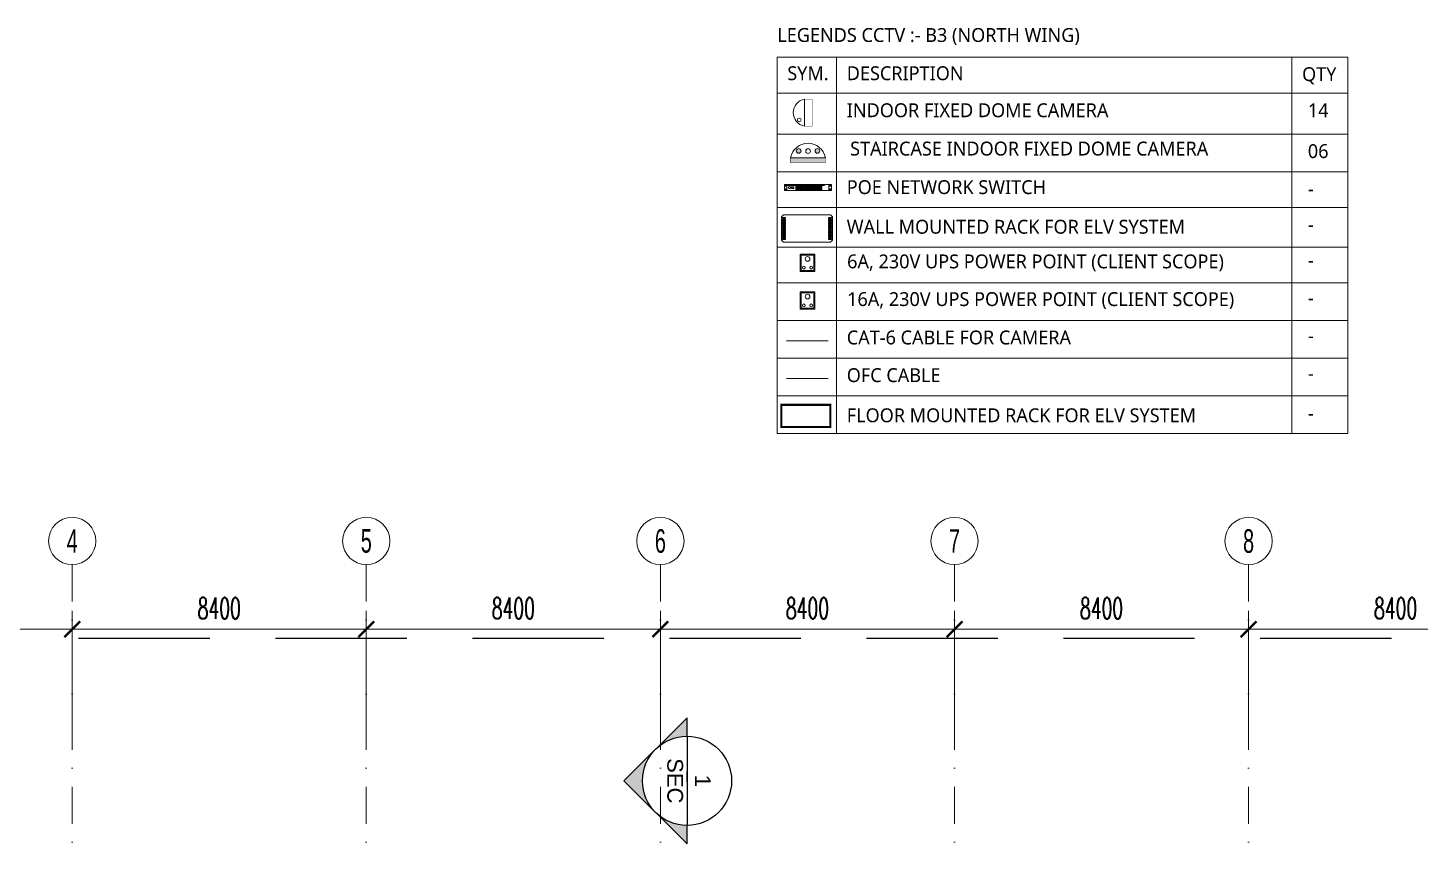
# Model space of a CAD drawing. Header units: millimetres. Extents: x 2509692 to 6766201, y 361130 to 898117.
# Drawn here: x 2559644 to 2599410, y 874758 to 898117 of the extents above; entities that cross this region are included whole.
import ezdxf
from ezdxf.enums import TextEntityAlignment as Align

# ---------------------------------------------------------------- set-up
doc = ezdxf.new("R2010")
doc.units = ezdxf.units.MM
doc.header["$LTSCALE"] = 100
for name, pattern in [('CONTINOUS', [0]), ('DASHDOT', [1, 0.5, -0.25, 0, -0.25]), ('PAMIR A_GROUND FLOOR GRID$0$CMP LANDSUBDIVISION$0$ACAD_ISO12W100', [21, 12, -3, 0, -3, 0, -3]), ('PAMIR A_GROUND FLOOR GRID$0$CMP LANDSUBDIVISION$0$DASHED2', [0.375, 0.25, -0.125]), ('PAMIR A_GROUND FLOOR GRID$0$DGN Style 4', [21.138408, 10.562602, -5.281301, 0.013203, -5.281301]), ('PHANTOM2', [1.25, 0.625, -0.125, 0.125, -0.125, 0.125, -0.125])]:
    doc.linetypes.add(name, pattern=pattern)
doc.layers.get('0').update_dxf_attribs({"color": 8})
doc.layers.get('Defpoints').update_dxf_attribs({"color": 8})
for name, color, linetype, lineweight in [('CAMERA', 5, 'Continuous', 20), ('Card Reader', 230, 'Continuous', 13), ('CCTV -POWER', 4, 'PHANTOM2', 13), ('CCTV RACK', 52, 'Continuous', 13), ('CCTV-NVR', 40, 'Continuous', 13), ('F-FIRE-CABL-DEVC', 1, 'PHANTOM2', 13), ('OFC CABLE', 6, 'Continuous', 5), ('PAMIR A_GROUND FLOOR GRID$0$A_GRID 8.4 x 8.4 MT.', 8, 'PAMIR A_GROUND FLOOR GRID$0$DGN Style 4', 0), ('PAMIR A_GROUND FLOOR GRID$0$A_GRID DIMENSIONS', 8, 'Continuous', 0), ('PAMIR A_GROUND FLOOR GRID$0$A_GRID NUMBERING', 8, 'Continuous', 0)]:
    doc.layers.add(name, color=color, linetype=linetype, lineweight=lineweight)
for name, color, linetype in [('CCTV-CAT-6', 5, 'Continuous'), ('PAMIR A_GROUND FLOOR GRID$0$CMP LANDSUBDIVISION$0$MP-PROP-ASSET LINE', 8, 'PAMIR A_GROUND FLOOR GRID$0$CMP LANDSUBDIVISION$0$ACAD_ISO12W100'), ('SECTION LINES', 8, 'Continuous')]:
    doc.layers.add(name, color=color, linetype=linetype)
doc.styles.add('PAMIR A_GROUND FLOOR GRID$0$ASSET_03_GRID$0$F6', font='arial.ttf', dxfattribs={"width": 0.6})
doc.styles.add('PAMIR A_GROUND FLOOR GRID$0$ASSET_03_GRID$0$MISC', font='romans.shx', dxfattribs={"width": 0.6})
doc.styles.add('SL_Lucida Sans', font='l_10646.ttf', dxfattribs={"height": 250})
doc.styles.get("Standard").update_dxf_attribs({"font": 'arial.ttf'})
doc.dimstyles.new('PAMIR A_GROUND FLOOR GRID$0$ASSET_03_GRID$0$TPCL-DIM-300', dxfattribs={"dimscale": 300, "dimtxt": 2.25, "dimasz": 1.5, "dimexe": 1.75, "dimexo": 1, "dimgap": 1, "dimtad": 2, "dimdec": 0, "dimzin": 0, "dimdsep": 46, "dimtxsty": 'PAMIR A_GROUND FLOOR GRID$0$ASSET_03_GRID$0$MISC', "dimblk": 'PAMIR A_GROUND FLOOR GRID$0$ASSET_03_GRID$0$_ArchTick', "dimcen": 1, "dimdle": 2, "dimclrd": 1, "dimclre": 1, "dimclrt": 7, "dimadec": 0, "dimazin": 0, "dimtfac": 1, "dimtdec": 0, "dimtofl": 0, "dimtmove": 0, "dimatfit": 3, "dimfxl": 1, "dimtolj": 1, "dimtzin": 0, "dimlwd": -1, "dimlwe": -1, "dimarcsym": 0})

# ---------------------------------------------------------------- blocks, each defined once
blk = doc.blocks.new('*U20')
h = blk.add_hatch(color=256)
h.paths.add_polyline_path([(200, -200), (0, -400), (0, -282.8, 0.198912)])
h.paths.add_polyline_path([(400, 0), (200, -200, 0.414214), (200, 200)])
h.paths.add_polyline_path([(131.5, 268.5), (124.4, 254, 0.114349), (0, 282.8), (0, 400)])
h.paths.add_polyline_path([(200, 200, 0.082683), (124.4, 254), (131.5, 268.5)])
h = blk.add_hatch(color=256)
h.paths.add_polyline_path([(200, -200), (0, -400), (0, -282.8, 0.198912)])
h.paths.add_polyline_path([(400, 0), (200, -200, 0.414214), (200, 200)])
h.paths.add_polyline_path([(131.5, 268.5), (124.4, 254, 0.114349), (0, 282.8), (0, 400)])
h.paths.add_polyline_path([(200, 200, 0.082683), (124.4, 254), (131.5, 268.5)])
blk.add_line((0, -282.8), (0, 282.8))
blk.add_lwpolyline([(0, -282.8), (0, -400), (400, 0), (0, 400), (0, 282.8)])
blk.add_circle((0, 0), 282.8)
for tag, p in [('TAGNUMBER', (-100, 0)), ('ELE', (75, 0))]:
    blk.add_attdef(tag, text='', height=100, rotation=270).set_placement(p, align=Align.MIDDLE_CENTER)
blk = doc.blocks.new('A$C7f0d5cc6')
at = {"layer": 'SECTION LINES', "linetype": 'DASHDOT', "ltscale": 100}
blk.add_line((58626, -194099), (58626, -3807), dxfattribs=at)
at = {"layer": 'SECTION LINES', "linetype": 'DASHDOT', "ltscale": 10000}
ref = blk.add_blockref('*U20', (58626, -4071), dxfattribs=dict(at, xscale=4.5, yscale=4.5, zscale=4.5, rotation=180))
ref.add_attrib('TAGNUMBER', '1', dxfattribs={"layer": '0', "height": 450, "rotation": 270}).set_placement((59076, -4071), align=Align.MIDDLE_CENTER)
ref.add_attrib('ELE', 'SEC', dxfattribs={"layer": '0', "height": 450, "rotation": 270}).set_placement((58288, -4071), align=Align.MIDDLE_CENTER)
blk = doc.blocks.new('PAMIR A_GROUND FLOOR GRID$0$ASSET LINE')
at = {"layer": 'PAMIR A_GROUND FLOOR GRID$0$CMP LANDSUBDIVISION$0$MP-PROP-ASSET LINE', "linetype": 'PAMIR A_GROUND FLOOR GRID$0$CMP LANDSUBDIVISION$0$DASHED2', "ltscale": 150, "flags": 128}
blk.add_lwpolyline([(5595412, 402058), (5595412, 597058), (5719543, 597058), (5719543, 402058)], close=True, dxfattribs=at)
blk = doc.blocks.new('PAMIR A_GROUND FLOOR GRID$0$ASSET_03_GRID$0$_ArchTick')
at = {"color": 0, "linetype": 'ByBlock', "const_width": 0.15}
blk.add_lwpolyline([(-0.5, -0.5), (0.5, 0.5)], dxfattribs=at)
blk = doc.blocks.new('*D96')
at = {"layer": 'Defpoints', "color": 0, "linetype": 'Continuous', "ltscale": 1500000.0, "transparency": 16777216}
for p in [(2560910, 880951), (2560910, 877805), (2552510, 877164)]:
    blk.add_point(p, dxfattribs=at)
at = {"layer": 'PAMIR A_GROUND FLOOR GRID$0$A_GRID DIMENSIONS', "color": 9, "linetype": 'Continuous', "ltscale": 1500000.0, "transparency": 16777216}
for p, q in [((2552510, 877464), (2552510, 881476)), ((2560910, 878105), (2560910, 881476)), ((2551910, 880951), (2561510, 880951))]:
    blk.add_line(p, q, dxfattribs=at)
at = {"layer": 'PAMIR A_GROUND FLOOR GRID$0$A_GRID DIMENSIONS', "color": 9, "linetype": 'Continuous', "ltscale": 1500000.0, "transparency": 16777216, "xscale": 450, "yscale": 450, "zscale": 450, "rotation": 180}
blk.add_blockref('PAMIR A_GROUND FLOOR GRID$0$ASSET_03_GRID$0$_ArchTick', (2552510, 880951), dxfattribs=at)
at = {"layer": 'PAMIR A_GROUND FLOOR GRID$0$A_GRID DIMENSIONS', "color": 9, "linetype": 'Continuous', "ltscale": 1500000.0, "transparency": 16777216, "xscale": 450, "yscale": 450, "zscale": 450}
blk.add_blockref('PAMIR A_GROUND FLOOR GRID$0$ASSET_03_GRID$0$_ArchTick', (2560910, 880951), dxfattribs=at)
at = {"layer": 'PAMIR A_GROUND FLOOR GRID$0$A_GRID DIMENSIONS', "color": 7, "linetype": 'Continuous', "ltscale": 1500000.0, "transparency": 16777216, "insert": (2556710, 881551), "char_height": 600, "attachment_point": 5, "style": 'PAMIR A_GROUND FLOOR GRID$0$ASSET_03_GRID$0$MISC'}
blk.add_mtext('\\A1;8400', dxfattribs=at)
blk = doc.blocks.new('*D97')
at = {"layer": 'Defpoints', "color": 0, "linetype": 'Continuous', "ltscale": 1500000.0, "transparency": 16777216}
for p in [(2569310, 880951), (2560910, 877805), (2569310, 877969)]:
    blk.add_point(p, dxfattribs=at)
at = {"layer": 'PAMIR A_GROUND FLOOR GRID$0$A_GRID DIMENSIONS', "color": 9, "linetype": 'Continuous', "ltscale": 1500000.0, "transparency": 16777216}
for p, q in [((2560910, 878105), (2560910, 881476)), ((2569310, 878269), (2569310, 881476)), ((2560310, 880951), (2569910, 880951))]:
    blk.add_line(p, q, dxfattribs=at)
at = {"layer": 'PAMIR A_GROUND FLOOR GRID$0$A_GRID DIMENSIONS', "color": 9, "linetype": 'Continuous', "ltscale": 1500000.0, "transparency": 16777216, "xscale": 450, "yscale": 450, "zscale": 450, "rotation": 180}
blk.add_blockref('PAMIR A_GROUND FLOOR GRID$0$ASSET_03_GRID$0$_ArchTick', (2560910, 880951), dxfattribs=at)
at = {"layer": 'PAMIR A_GROUND FLOOR GRID$0$A_GRID DIMENSIONS', "color": 9, "linetype": 'Continuous', "ltscale": 1500000.0, "transparency": 16777216, "xscale": 450, "yscale": 450, "zscale": 450}
blk.add_blockref('PAMIR A_GROUND FLOOR GRID$0$ASSET_03_GRID$0$_ArchTick', (2569310, 880951), dxfattribs=at)
at = {"layer": 'PAMIR A_GROUND FLOOR GRID$0$A_GRID DIMENSIONS', "color": 7, "linetype": 'Continuous', "ltscale": 1500000.0, "transparency": 16777216, "insert": (2565110, 881551), "char_height": 600, "attachment_point": 5, "style": 'PAMIR A_GROUND FLOOR GRID$0$ASSET_03_GRID$0$MISC'}
blk.add_mtext('\\A1;8400', dxfattribs=at)
blk = doc.blocks.new('*D98')
at = {"layer": 'Defpoints', "color": 0, "linetype": 'Continuous', "ltscale": 1500000.0, "transparency": 16777216}
for p in [(2577710, 880951), (2569310, 877969), (2577710, 877805)]:
    blk.add_point(p, dxfattribs=at)
at = {"layer": 'PAMIR A_GROUND FLOOR GRID$0$A_GRID DIMENSIONS', "color": 9, "linetype": 'Continuous', "ltscale": 1500000.0, "transparency": 16777216}
for p, q in [((2569310, 878269), (2569310, 881476)), ((2577710, 878105), (2577710, 881476)), ((2568710, 880951), (2578310, 880951))]:
    blk.add_line(p, q, dxfattribs=at)
at = {"layer": 'PAMIR A_GROUND FLOOR GRID$0$A_GRID DIMENSIONS', "color": 9, "linetype": 'Continuous', "ltscale": 1500000.0, "transparency": 16777216, "xscale": 450, "yscale": 450, "zscale": 450, "rotation": 180}
blk.add_blockref('PAMIR A_GROUND FLOOR GRID$0$ASSET_03_GRID$0$_ArchTick', (2569310, 880951), dxfattribs=at)
at = {"layer": 'PAMIR A_GROUND FLOOR GRID$0$A_GRID DIMENSIONS', "color": 9, "linetype": 'Continuous', "ltscale": 1500000.0, "transparency": 16777216, "xscale": 450, "yscale": 450, "zscale": 450}
blk.add_blockref('PAMIR A_GROUND FLOOR GRID$0$ASSET_03_GRID$0$_ArchTick', (2577710, 880951), dxfattribs=at)
at = {"layer": 'PAMIR A_GROUND FLOOR GRID$0$A_GRID DIMENSIONS', "color": 7, "linetype": 'Continuous', "ltscale": 1500000.0, "transparency": 16777216, "insert": (2573510, 881551), "char_height": 600, "attachment_point": 5, "style": 'PAMIR A_GROUND FLOOR GRID$0$ASSET_03_GRID$0$MISC'}
blk.add_mtext('\\A1;8400', dxfattribs=at)
blk = doc.blocks.new('*D54')
at = {"layer": 'Defpoints', "color": 0, "linetype": 'Continuous', "ltscale": 1500000.0, "transparency": 16777216}
for p in [(2586110, 880951), (2577710, 877805), (2586110, 877641)]:
    blk.add_point(p, dxfattribs=at)
at = {"layer": 'PAMIR A_GROUND FLOOR GRID$0$A_GRID DIMENSIONS', "color": 9, "linetype": 'Continuous', "ltscale": 1500000.0, "transparency": 16777216}
for p, q in [((2577710, 878105), (2577710, 881476)), ((2586110, 877941), (2586110, 881476)), ((2577110, 880951), (2586710, 880951))]:
    blk.add_line(p, q, dxfattribs=at)
at = {"layer": 'PAMIR A_GROUND FLOOR GRID$0$A_GRID DIMENSIONS', "color": 9, "linetype": 'Continuous', "ltscale": 1500000.0, "transparency": 16777216, "xscale": 450, "yscale": 450, "zscale": 450, "rotation": 180}
blk.add_blockref('PAMIR A_GROUND FLOOR GRID$0$ASSET_03_GRID$0$_ArchTick', (2577710, 880951), dxfattribs=at)
at = {"layer": 'PAMIR A_GROUND FLOOR GRID$0$A_GRID DIMENSIONS', "color": 9, "linetype": 'Continuous', "ltscale": 1500000.0, "transparency": 16777216, "xscale": 450, "yscale": 450, "zscale": 450}
blk.add_blockref('PAMIR A_GROUND FLOOR GRID$0$ASSET_03_GRID$0$_ArchTick', (2586110, 880951), dxfattribs=at)
at = {"layer": 'PAMIR A_GROUND FLOOR GRID$0$A_GRID DIMENSIONS', "color": 7, "linetype": 'Continuous', "ltscale": 1500000.0, "transparency": 16777216, "insert": (2581910, 881551), "char_height": 600, "attachment_point": 5, "style": 'PAMIR A_GROUND FLOOR GRID$0$ASSET_03_GRID$0$MISC'}
blk.add_mtext('\\A1;8400', dxfattribs=at)
blk = doc.blocks.new('*D55')
at = {"layer": 'Defpoints', "color": 0, "linetype": 'Continuous', "ltscale": 1500000.0, "transparency": 16777216}
for p in [(2594510, 880951), (2586110, 877641), (2594510, 877641)]:
    blk.add_point(p, dxfattribs=at)
at = {"layer": 'PAMIR A_GROUND FLOOR GRID$0$A_GRID DIMENSIONS', "color": 9, "linetype": 'Continuous', "ltscale": 1500000.0, "transparency": 16777216}
for p, q in [((2586110, 877941), (2586110, 881476)), ((2594510, 877941), (2594510, 881476)), ((2585510, 880951), (2595110, 880951))]:
    blk.add_line(p, q, dxfattribs=at)
at = {"layer": 'PAMIR A_GROUND FLOOR GRID$0$A_GRID DIMENSIONS', "color": 9, "linetype": 'Continuous', "ltscale": 1500000.0, "transparency": 16777216, "xscale": 450, "yscale": 450, "zscale": 450, "rotation": 180}
blk.add_blockref('PAMIR A_GROUND FLOOR GRID$0$ASSET_03_GRID$0$_ArchTick', (2586110, 880951), dxfattribs=at)
at = {"layer": 'PAMIR A_GROUND FLOOR GRID$0$A_GRID DIMENSIONS', "color": 9, "linetype": 'Continuous', "ltscale": 1500000.0, "transparency": 16777216, "xscale": 450, "yscale": 450, "zscale": 450}
blk.add_blockref('PAMIR A_GROUND FLOOR GRID$0$ASSET_03_GRID$0$_ArchTick', (2594510, 880951), dxfattribs=at)
at = {"layer": 'PAMIR A_GROUND FLOOR GRID$0$A_GRID DIMENSIONS', "color": 7, "linetype": 'Continuous', "ltscale": 1500000.0, "transparency": 16777216, "insert": (2590310, 881551), "char_height": 600, "attachment_point": 5, "style": 'PAMIR A_GROUND FLOOR GRID$0$ASSET_03_GRID$0$MISC'}
blk.add_mtext('\\A1;8400', dxfattribs=at)
blk = doc.blocks.new('*D56')
at = {"layer": 'Defpoints', "color": 0, "linetype": 'Continuous', "ltscale": 1500000.0, "transparency": 16777216}
for p in [(2602910, 880951), (2594510, 877641), (2602910, 877164)]:
    blk.add_point(p, dxfattribs=at)
at = {"layer": 'PAMIR A_GROUND FLOOR GRID$0$A_GRID DIMENSIONS', "color": 9, "linetype": 'Continuous', "ltscale": 1500000.0, "transparency": 16777216}
for p, q in [((2594510, 877941), (2594510, 881476)), ((2602910, 877464), (2602910, 881476)), ((2593910, 880951), (2603510, 880951))]:
    blk.add_line(p, q, dxfattribs=at)
at = {"layer": 'PAMIR A_GROUND FLOOR GRID$0$A_GRID DIMENSIONS', "color": 9, "linetype": 'Continuous', "ltscale": 1500000.0, "transparency": 16777216, "xscale": 450, "yscale": 450, "zscale": 450, "rotation": 180}
blk.add_blockref('PAMIR A_GROUND FLOOR GRID$0$ASSET_03_GRID$0$_ArchTick', (2594510, 880951), dxfattribs=at)
at = {"layer": 'PAMIR A_GROUND FLOOR GRID$0$A_GRID DIMENSIONS', "color": 9, "linetype": 'Continuous', "ltscale": 1500000.0, "transparency": 16777216, "xscale": 450, "yscale": 450, "zscale": 450}
blk.add_blockref('PAMIR A_GROUND FLOOR GRID$0$ASSET_03_GRID$0$_ArchTick', (2602910, 880951), dxfattribs=at)
at = {"layer": 'PAMIR A_GROUND FLOOR GRID$0$A_GRID DIMENSIONS', "color": 7, "linetype": 'Continuous', "ltscale": 1500000.0, "transparency": 16777216, "insert": (2598710, 881551), "char_height": 600, "attachment_point": 5, "style": 'PAMIR A_GROUND FLOOR GRID$0$ASSET_03_GRID$0$MISC'}
blk.add_mtext('\\A1;8400', dxfattribs=at)
blk = doc.blocks.new('PAMIR A_GROUND FLOOR GRID$0$ASSET_03_GRID$0$A')
blk.add_circle((0, 0), 4)
at = {"style": 'PAMIR A_GROUND FLOOR GRID$0$ASSET_03_GRID$0$F6', "width": 0.6}
blk.add_attdef('GRTAG', text='', height=4, dxfattribs=at).set_placement((0, 0), align=Align.MIDDLE)
blk = doc.blocks.new('C-STAIR')
at = {"layer": 'CAMERA', "ltscale": 100, "transparency": 33554534}
h = blk.add_hatch(color=3, dxfattribs=at)
h.dxf.hatch_style = 1
h.paths.add_polyline_path([(773, 0), (773, -230), (-773, -230), (-773, 0)])
h = blk.add_hatch(color=3, dxfattribs=at)
h.dxf.hatch_style = 1
edge = h.paths.add_edge_path()
edge.add_arc((416, -528), 104, 0, 360)
edge = h.paths.add_edge_path()
edge.add_arc((-416, -528), 104, 0, 360)
at = {"layer": 'CAMERA', "color": 3, "ltscale": 100}
blk.add_line((773, -230), (-773, -230), dxfattribs=at)
blk.add_line((773, -230), (-773, -230), dxfattribs=at)
at = {"layer": 'CAMERA', "color": 3, "ltscale": 100, "const_width": 20.6}
blk.add_lwpolyline([(773, 0), (773, -230), (-773, -230), (-773, 0)], close=True, dxfattribs=at)
blk.add_lwpolyline([(773, 0), (773, -230), (-773, -230), (-773, 0)], close=True, dxfattribs=at)
blk.add_lwpolyline([(773, -230, -0.826806), (-773, -230)], format="xyb", dxfattribs=at)
at = {"layer": 'CAMERA', "color": 3, "ltscale": 100}
for centre in [(-416, -528), (0, -520), (416, -528), (416, -528)]:
    blk.add_circle(centre, 104, dxfattribs=at)
blk.add_arc((0, -82), 787, 190.83171, 349.16829, dxfattribs=at)
blk.add_arc((0, -82), 787, 190.83171, 349.16829, dxfattribs=at)
blk = doc.blocks.new('6AMP UPS PP')
at = {"layer": 'Card Reader', "color": 5}
for p, q in [((105, 69), (-105, 69)), ((-105, 69), (-105, -182)), ((91, 56), (-91, 56)), ((-91, 56), (-91, -169)), ((91, -169), (91, 56)), ((105, -182), (105, 69)), ((-105, -182), (105, -182)), ((-91, -169), (91, -169))]:
    blk.add_line(p, q, dxfattribs=at)
at = {"layer": 'F-FIRE-CABL-DEVC', "color": 5, "linetype": 'Continuous', "lineweight": 20}
for centre, radius in [((0, 0), 33.5), ((-53, -127), 20.5), ((53, -127), 20.5)]:
    blk.add_circle(centre, radius, dxfattribs=at)
blk = doc.blocks.new('RACK')
at = {"layer": 'CCTV RACK'}
for points in [[(-3012, 198), (-2774, 448)], [(-3012, 198), (-3012, -2482)], [(2702, 448), (-2774, 448)], [(2940, 198), (2702, 448)], [(2940, -2482), (2940, 198)], [(-3012, -2482), (-2774, -2732)], [(-2774, -2732), (2702, -2732)], [(2940, -2482), (2702, -2732)]]:
    blk.add_lwpolyline(points, dxfattribs=at)
for points in [[(-2893, 126), (-2548, 126), (-2548, 67), (-2893, 67)], [(2821, 126), (2476, 126), (2476, 67), (2821, 67)], [(-2893, -5), (-2548, -5), (-2548, -64), (-2893, -64)], [(-2893, -136), (-2548, -136), (-2548, -195), (-2893, -195)], [(-2893, -267), (-2548, -267), (-2548, -326), (-2893, -326)], [(-2893, -398), (-2548, -398), (-2548, -457), (-2893, -457)], [(-2893, -529), (-2548, -529), (-2548, -588), (-2893, -588)], [(-2893, -659), (-2548, -659), (-2548, -719), (-2893, -719)], [(-2893, -790), (-2548, -790), (-2548, -850), (-2893, -850)], [(-2893, -921), (-2548, -921), (-2548, -981), (-2893, -981)], [(-2893, -1052), (-2548, -1052), (-2548, -1112), (-2893, -1112)], [(-2893, -1183), (-2548, -1183), (-2548, -1243), (-2893, -1243)], [(-2893, -1314), (-2548, -1314), (-2548, -1374), (-2893, -1374)], [(-2893, -1445), (-2548, -1445), (-2548, -1505), (-2893, -1505)], [(-2893, -1576), (-2548, -1576), (-2548, -1636), (-2893, -1636)], [(2821, -5), (2476, -5), (2476, -64), (2821, -64)], [(2821, -136), (2476, -136), (2476, -195), (2821, -195)], [(2821, -267), (2476, -267), (2476, -326), (2821, -326)], [(2821, -398), (2476, -398), (2476, -457), (2821, -457)], [(2821, -529), (2476, -529), (2476, -588), (2821, -588)], [(2821, -659), (2476, -659), (2476, -719), (2821, -719)], [(2821, -790), (2476, -790), (2476, -850), (2821, -850)], [(2821, -921), (2476, -921), (2476, -981), (2821, -981)], [(2821, -1052), (2476, -1052), (2476, -1112), (2821, -1112)], [(2821, -1183), (2476, -1183), (2476, -1243), (2821, -1243)], [(2821, -1314), (2476, -1314), (2476, -1374), (2821, -1374)], [(2821, -1445), (2476, -1445), (2476, -1505), (2821, -1505)], [(2821, -1576), (2476, -1576), (2476, -1636), (2821, -1636)], [(-2893, -1707), (-2548, -1707), (-2548, -1767), (-2893, -1767)], [(-2893, -1838), (-2548, -1838), (-2548, -1898), (-2893, -1898)], [(-2893, -1969), (-2548, -1969), (-2548, -2028), (-2893, -2028)], [(-2893, -2100), (-2548, -2100), (-2548, -2159), (-2893, -2159)], [(-2893, -2231), (-2548, -2231), (-2548, -2290), (-2893, -2290)], [(-2893, -2362), (-2548, -2362), (-2548, -2421), (-2893, -2421)], [(2821, -1707), (2476, -1707), (2476, -1767), (2821, -1767)], [(2821, -1838), (2476, -1838), (2476, -1898), (2821, -1898)], [(2821, -1969), (2476, -1969), (2476, -2028), (2821, -2028)], [(2821, -2100), (2476, -2100), (2476, -2159), (2821, -2159)], [(2821, -2231), (2476, -2231), (2476, -2290), (2821, -2290)], [(2821, -2362), (2476, -2362), (2476, -2421), (2821, -2421)]]:
    blk.add_lwpolyline(points, close=True, dxfattribs=at)
blk = doc.blocks.new('16A UPS POINT')
at = {"layer": 'Card Reader', "color": 1}
for p, q in [((-125, -217), (-125, 82)), ((-125, 82), (125, 82)), ((-109, -201), (-109, 67)), ((-109, 67), (109, 67)), ((109, 67), (109, -201)), ((125, 82), (125, -217)), ((125, -217), (-125, -217)), ((109, -201), (-109, -201))]:
    blk.add_line(p, q, dxfattribs=at)
at = {"layer": 'F-FIRE-CABL-DEVC', "color": 1, "linetype": 'Continuous', "lineweight": 20}
for centre, radius in [((0, 0), 39.9), ((-63, -151), 24.4), ((63, -151), 24.4)]:
    blk.add_circle(centre, radius, dxfattribs=at)
blk = doc.blocks.new('24P-SW')
at = {"layer": 'CCTV-NVR', "color": 142, "lineweight": 0}
for p, q in [((68, 85), (68, -85)), ((1274, 85), (1274, -85)), ((1274, 85), (1274, -85))]:
    blk.add_line(p, q, dxfattribs=at)
for points in [[(1342, 85), (0, 85), (0, -85), (1342, -85), (1342, 85)], [(1179, 85), (1124, 62), (68, 62)]]:
    blk.add_lwpolyline(points, dxfattribs=at)
at = {"layer": 'CCTV-NVR', "color": 142, "linetype": 'Continuous', "lineweight": 0}
for points in [[(24, 67, 0.992), (24, 40)], [(41, 40, 1.008), (41, 67)], [(1302, 40, -1.008), (1302, 67)], [(1318, 67, -0.992), (1318, 40)], [(24, -67, -0.992), (24, -40)], [(41, -40, -1.008), (41, -67)], [(1302, -40, 1.008), (1302, -67)], [(1318, -67, 0.992), (1318, -40)]]:
    blk.add_lwpolyline(points, format="xyb", dxfattribs=at)
for points in [[(41, 67), (24, 67)], [(41, 40), (24, 40)], [(1302, 67), (1318, 67)], [(1302, 40), (1318, 40)], [(41, -40), (24, -40)], [(41, -67), (24, -67)], [(1302, -40), (1318, -40)], [(1302, -67), (1318, -67)]]:
    blk.add_lwpolyline(points, dxfattribs=at)
at = {"layer": 'CCTV-NVR', "color": 142, "lineweight": 0}
for points in [[(112, -4), (106, -4), (106, 3), (112, 3)], [(175, 19), (175, -20), (165, -20), (165, -23), (156, -23), (156, -23), (136, -23), (136, -23), (127, -23), (127, -20), (117, -20), (117, 19)], [(188, -4), (181, -4), (181, 3), (188, 3)], [(204, -9), (219, -9), (219, -16), (224, -16), (224, -23), (243, -23), (243, -16), (248, -16), (248, -9), (263, -9), (263, 19), (204, 19)], [(560, 48), (323, 48), (323, 2), (560, 2)], [(329, 31), (341, 31), (341, 37), (345, 37), (345, 42), (360, 42), (360, 37), (364, 37), (364, 31), (376, 31), (376, 9), (329, 9)], [(345, 53), (339, 53), (339, 58), (345, 58)], [(360, 53), (366, 53), (366, 58), (360, 58)], [(388, 31), (400, 31), (400, 37), (404, 37), (404, 42), (420, 42), (420, 37), (424, 37), (424, 31), (436, 31), (436, 9), (388, 9)], [(404, 53), (399, 53), (399, 58), (404, 58)], [(420, 53), (425, 53), (425, 58), (420, 58)], [(448, 31), (459, 31), (459, 37), (463, 37), (463, 42), (479, 42), (479, 37), (483, 37), (483, 31), (495, 31), (495, 9), (448, 9)], [(464, 53), (458, 53), (458, 58), (464, 58)], [(479, 53), (484, 53), (484, 58), (479, 58)], [(507, 31), (519, 31), (519, 37), (523, 37), (523, 42), (539, 42), (539, 37), (543, 37), (543, 31), (555, 31), (555, 9), (507, 9)], [(523, 53), (518, 53), (518, 58), (523, 58)], [(538, 53), (544, 53), (544, 58), (538, 58)], [(815, 48), (577, 48), (577, 2), (815, 2)], [(583, 31), (595, 31), (595, 37), (599, 37), (599, 42), (614, 42), (614, 37), (618, 37), (618, 31), (630, 31), (630, 9), (583, 9)], [(599, 53), (593, 53), (593, 58), (599, 58)], [(614, 53), (620, 53), (620, 58), (614, 58)], [(642, 31), (654, 31), (654, 37), (658, 37), (658, 42), (674, 42), (674, 37), (678, 37), (678, 31), (690, 31), (690, 9), (642, 9)], [(658, 53), (653, 53), (653, 58), (658, 58)], [(674, 53), (679, 53), (679, 58), (674, 58)], [(702, 31), (714, 31), (714, 37), (717, 37), (717, 42), (733, 42), (733, 37), (737, 37), (737, 31), (749, 31), (749, 9), (702, 9)], [(718, 53), (712, 53), (712, 58), (718, 58)], [(733, 53), (738, 53), (738, 58), (733, 58)], [(761, 31), (773, 31), (773, 37), (777, 37), (777, 42), (793, 42), (793, 37), (797, 37), (797, 31), (809, 31), (809, 9), (761, 9)], [(777, 53), (772, 53), (772, 58), (777, 58)], [(793, 53), (798, 53), (798, 58), (793, 58)], [(1069, 48), (831, 48), (831, 2), (1069, 2)], [(837, 31), (849, 31), (849, 37), (853, 37), (853, 42), (869, 42), (869, 37), (872, 37), (872, 31), (884, 31), (884, 9), (837, 9)], [(853, 53), (848, 53), (848, 58), (853, 58)], [(868, 53), (874, 53), (874, 58), (868, 58)], [(896, 31), (908, 31), (908, 37), (912, 37), (912, 42), (928, 42), (928, 37), (932, 37), (932, 31), (944, 31), (944, 9), (896, 9)], [(912, 53), (907, 53), (907, 58), (912, 58)], [(928, 53), (933, 53), (933, 58), (928, 58)], [(956, 31), (968, 31), (968, 37), (972, 37), (972, 42), (987, 42), (987, 37), (991, 37), (991, 31), (1003, 31), (1003, 9), (956, 9)], [(972, 53), (966, 53), (966, 58), (972, 58)], [(987, 53), (993, 53), (993, 58), (987, 58)], [(1015, 31), (1027, 31), (1027, 37), (1031, 37), (1031, 42), (1047, 42), (1047, 37), (1051, 37), (1051, 31), (1063, 31), (1063, 9), (1015, 9)], [(1031, 53), (1026, 53), (1026, 58), (1031, 58)], [(1047, 53), (1052, 53), (1052, 58), (1047, 58)], [(560, -63), (323, -63), (323, -17), (560, -17)], [(329, -45), (341, -45), (341, -51), (345, -51), (345, -56), (360, -56), (360, -51), (364, -51), (364, -45), (376, -45), (376, -23), (329, -23)], [(345, -67), (339, -67), (339, -72), (345, -72)], [(360, -67), (366, -67), (366, -72), (360, -72)], [(388, -45), (400, -45), (400, -51), (404, -51), (404, -56), (420, -56), (420, -51), (424, -51), (424, -45), (436, -45), (436, -23), (388, -23)], [(404, -67), (399, -67), (399, -72), (404, -72)], [(420, -67), (425, -67), (425, -72), (420, -72)], [(448, -45), (459, -45), (459, -51), (463, -51), (463, -56), (479, -56), (479, -51), (483, -51), (483, -45), (495, -45), (495, -23), (448, -23)], [(464, -67), (458, -67), (458, -72), (464, -72)], [(479, -67), (484, -67), (484, -72), (479, -72)], [(507, -45), (519, -45), (519, -51), (523, -51), (523, -56), (539, -56), (539, -51), (543, -51), (543, -45), (555, -45), (555, -23), (507, -23)], [(523, -67), (518, -67), (518, -72), (523, -72)], [(538, -67), (544, -67), (544, -72), (538, -72)], [(815, -63), (577, -63), (577, -17), (815, -17)], [(583, -45), (595, -45), (595, -51), (599, -51), (599, -56), (614, -56), (614, -51), (618, -51), (618, -45), (630, -45), (630, -23), (583, -23)], [(599, -67), (593, -67), (593, -72), (599, -72)], [(614, -67), (620, -67), (620, -72), (614, -72)], [(642, -45), (654, -45), (654, -51), (658, -51), (658, -56), (674, -56), (674, -51), (678, -51), (678, -45), (690, -45), (690, -23), (642, -23)], [(658, -67), (653, -67), (653, -72), (658, -72)], [(674, -67), (679, -67), (679, -72), (674, -72)], [(702, -45), (714, -45), (714, -51), (717, -51), (717, -56), (733, -56), (733, -51), (737, -51), (737, -45), (749, -45), (749, -23), (702, -23)], [(718, -67), (712, -67), (712, -72), (718, -72)], [(733, -67), (738, -67), (738, -72), (733, -72)], [(761, -45), (773, -45), (773, -51), (777, -51), (777, -56), (793, -56), (793, -51), (797, -51), (797, -45), (809, -45), (809, -23), (761, -23)], [(777, -67), (772, -67), (772, -72), (777, -72)], [(793, -67), (798, -67), (798, -72), (793, -72)], [(1069, -63), (831, -63), (831, -17), (1069, -17)], [(837, -45), (849, -45), (849, -51), (853, -51), (853, -56), (869, -56), (869, -51), (872, -51), (872, -45), (884, -45), (884, -23), (837, -23)], [(853, -67), (848, -67), (848, -72), (853, -72)], [(868, -67), (874, -67), (874, -72), (868, -72)], [(896, -45), (908, -45), (908, -51), (912, -51), (912, -56), (928, -56), (928, -51), (932, -51), (932, -45), (944, -45), (944, -23), (896, -23)], [(912, -67), (907, -67), (907, -72), (912, -72)], [(928, -67), (933, -67), (933, -72), (928, -72)], [(956, -45), (968, -45), (968, -51), (972, -51), (972, -56), (987, -56), (987, -51), (991, -51), (991, -45), (1003, -45), (1003, -23), (956, -23)], [(972, -67), (966, -67), (966, -72), (972, -72)], [(987, -67), (993, -67), (993, -72), (987, -72)], [(1015, -45), (1027, -45), (1027, -51), (1031, -51), (1031, -56), (1047, -56), (1047, -51), (1051, -51), (1051, -45), (1063, -45), (1063, -23), (1015, -23)], [(1031, -67), (1026, -67), (1026, -72), (1031, -72)], [(1047, -67), (1052, -67), (1052, -72), (1047, -72)]]:
    blk.add_lwpolyline(points, close=True, dxfattribs=at)
at = {"layer": 'CCTV-NVR', "color": 142}
blk.add_lwpolyline([(267, -28), (200, -28), (200, 23), (267, 23)], close=True, dxfattribs=at)
blk = doc.blocks.new('PAMIR A_GROUND FLOOR GRID')
at = {"layer": 'PAMIR A_GROUND FLOOR GRID$0$A_GRID 8.4 x 8.4 MT.'}
for p, q in [((2560910.2, 882793.4), (2560910.2, 680593.4)), ((2560910.2, 882793.4), (2560910.2, 680593.4)), ((2569310.2, 882793.4), (2569310.2, 680593.4)), ((2577710.2, 882793.4), (2577710.2, 680593.4)), ((2586110.2, 882793.4), (2586110.2, 680593.4)), ((2594510.2, 882793.4), (2594510.2, 680593.4))]:
    blk.add_line(p, q, dxfattribs=at)
at = {"layer": 'PAMIR A_GROUND FLOOR GRID$0$A_GRID NUMBERING', "xscale": 168.749999999924, "yscale": 168.749999999924, "zscale": 168.749999999924}
for p, values in [((2560910.2, 883468.4), {'GRTAG': '4'}), ((2569310.2, 883468.4), {'GRTAG': '5'}), ((2577710.2, 883468.4), {'GRTAG': '6'}), ((2586110.2, 883468.4), {'GRTAG': '7'}), ((2594510.2, 883468.4), {'GRTAG': '8'})]:
    blk.add_blockref('PAMIR A_GROUND FLOOR GRID$0$ASSET_03_GRID$0$A', p, dxfattribs=at).add_auto_attribs(values)
at = {"layer": 'PAMIR A_GROUND FLOOR GRID$0$A_GRID DIMENSIONS', "linetype": 'Continuous', "ltscale": 1500000.0}
for base, p1, p2, picture, middle in [((2560910.2, 880951.4), (2552510.2, 877163.8), (2560910.2, 877805.1), '*D96', (2556710.2, 881551.4)), ((2569310.2, 880951.4), (2560910.2, 877805.1), (2569310.2, 877969.2), '*D97', (2565110.2, 881551.4)), ((2577710.2, 880951.4), (2569310.2, 877969.2), (2577710.2, 877805.1), '*D98', (2573510.2, 881551.4)), ((2586110.2, 880951.4), (2577710.2, 877805.1), (2586110.2, 877641.1), '*D54', (2581910.2, 881551.4)), ((2594510.2, 880951.4), (2586110.2, 877641.1), (2594510.2, 877641.1), '*D55', (2590310.2, 881551.4)), ((2602910.2, 880951.4), (2594510.2, 877641.1), (2602910.2, 877163.8), '*D56', (2598710.2, 881551.4))]:
    dim = blk.add_linear_dim(base=base, p1=p1, p2=p2, dimstyle='PAMIR A_GROUND FLOOR GRID$0$ASSET_03_GRID$0$TPCL-DIM-300', override={"dimtxt": 2, "dimclrd": 9, "dimclre": 9}, dxfattribs=at)
    dim.commit()
    dim.dimension.update_dxf_attribs({"geometry": picture, "text_midpoint": middle})
blk = doc.blocks.new('A$C5d815a77')
at = {"layer": 'PAMIR A_GROUND FLOOR GRID$0$A_GRID 8.4 x 8.4 MT.'}
blk.add_blockref('PAMIR A_GROUND FLOOR GRID', (0, 0), dxfattribs=at)

msp = doc.modelspace()

# ---------------------------------------------------------------- linework, layer by layer
at = {"layer": 'CAMERA', "color": 7}
for p, q in [((2581049.3611, 897285.19), (2581049.3611, 886534.9352)), ((2581049.3611, 897285.19), (2597344.924, 897285.19)), ((2582735.8739, 897285.19), (2582735.8739, 886534.9352)), ((2597344.924, 897285.19), (2597344.924, 886534.9352)), ((2581049.3611, 896254.1256), (2597344.924, 896254.1256)), ((2581049.3611, 895087.147), (2597344.924, 895087.147)), ((2581049.3611, 894010.7779), (2597344.924, 894010.7779)), ((2581049.3611, 892993.1499), (2597344.924, 892993.1499)), ((2581049.3611, 891858.0397), (2597344.924, 891858.0397)), ((2581049.3611, 890840.4117), (2597344.924, 890840.4117)), ((2581049.3611, 889764.0425), (2597344.924, 889764.0425)), ((2581049.3611, 888687.6734), (2597344.924, 888687.6734)), ((2581049.3611, 887611.3043), (2597344.924, 887611.3043)), ((2581049.3611, 886534.9352), (2597344.924, 886534.9352))]:
    msp.add_line(p, q, dxfattribs=at)
at = {"layer": 'CAMERA'}
msp.add_line((2581825.6267, 895312.693), (2581825.6267, 896085.3204), dxfattribs=at)
msp.add_line((2581825.6267, 895312.693), (2581825.6267, 896085.3204), dxfattribs=at)
at = {"layer": 'CAMERA', "color": 7}
msp.add_lwpolyline([(2595740.8456, 897285.19), (2595740.8456, 886534.9352)], dxfattribs=at)
at = {"layer": 'CAMERA', "ltscale": 100, "const_width": 10.29}
msp.add_lwpolyline([(2581825.6267, 895312.693, -0.8268059267), (2581825.6267, 896085.3204)], format="xyb", dxfattribs=at)
at = {"layer": 'CAMERA', "const_width": 10.29}
msp.add_lwpolyline([(2582041.6648, 895312.693), (2581825.6267, 895312.693), (2581825.6267, 896085.3204), (2582041.6648, 896085.3204)], close=True, dxfattribs=at)
msp.add_lwpolyline([(2582041.6648, 895312.693), (2581825.6267, 895312.693), (2581825.6267, 896085.3204), (2582041.6648, 896085.3204)], close=True, dxfattribs=at)
at = {"layer": 'CAMERA'}
msp.add_circle((2581676.4017, 895490.8873), 51.7577, dxfattribs=at)
msp.add_circle((2581676.4017, 895490.8873), 51.7577, dxfattribs=at)
msp.add_arc((2581899.5415, 895699.0067), 393.3213, 100.83171149, 259.16828851, dxfattribs=at)
msp.add_arc((2581899.5415, 895699.0067), 393.3213, 100.83171149, 259.16828851, dxfattribs=at)
at = {"layer": 'CCTV RACK', "color": 1, "linetype": 'CONTINOUS', "const_width": 60}
msp.add_lwpolyline([(2581166.5416, 887354.5856), (2582564.7055, 887354.5856), (2582564.7055, 886724.378), (2581166.5416, 886724.378), (2581166.5416, 887354.5856)], dxfattribs=at)
at = {"layer": 'CCTV-CAT-6', "ltscale": 1000, "const_width": 30}
msp.add_lwpolyline([(2581307.7059, 889185.0347), (2582505.2073, 889185.0347)], dxfattribs=at)
at = {"layer": 'OFC CABLE', "ltscale": 1000, "const_width": 30}
msp.add_lwpolyline([(2581307.7059, 888108.6655), (2582505.2073, 888108.6655)], dxfattribs=at)

# ---------------------------------------------------------------- block references
for name, p in [('A$C5d815a77', (0, 0)), ('A$C7f0d5cc6', (2519844.6246, 880693.3746))]:
    msp.add_blockref(name, p)
at = {"layer": 'CAMERA', "color": 241, "true_color": 0xf7abae, "xscale": 0.6423261283887831, "yscale": 0.6423261283887831, "zscale": 0.6423261283887831, "rotation": 180}
msp.add_blockref('C-STAIR', (2581926.9561, 894263.5812), dxfattribs=at)
at = {"layer": 'CCTV -POWER', "linetype": 'CONTINOUS', "lineweight": 20, "xscale": -1.963804479365936, "yscale": 1.963804479365936, "zscale": 1.963804479365936}
msp.add_blockref('6AMP UPS PP', (2581913.3218, 891521.1444), dxfattribs=at)
at = {"layer": 'CCTV -POWER', "linetype": 'CONTINOUS', "xscale": 1.649936108873676, "yscale": 1.649936108873676, "zscale": 1.649936108873676}
msp.add_blockref('16A UPS POINT', (2581913.3218, 890444.7753), dxfattribs=at)
at = {"layer": 'CCTV RACK', "linetype": 'CONTINOUS', "xscale": 0.2459592756220049, "yscale": 0.2459592756220049, "zscale": 0.2459592756220049}
msp.add_blockref('RACK', (2581906.0472, 892669.9521), dxfattribs=at)
at = {"layer": 'CCTV-NVR', "color": 241, "true_color": 0xf7abae}
msp.add_blockref('24P-SW', (2581251.5931, 893559.0718), dxfattribs=at)
at = {"layer": 'PAMIR A_GROUND FLOOR GRID$0$CMP LANDSUBDIVISION$0$MP-PROP-ASSET LINE'}
msp.add_blockref('PAMIR A_GROUND FLOOR GRID$0$ASSET LINE', (-3075567.3888, 283635.8083), dxfattribs=at)

# ---------------------------------------------------------------- texts
at = {"layer": 'CAMERA', "style": 'SL_Lucida Sans'}
msp.add_text('LEGENDS CCTV :- B3 (NORTH WING)', height=395.984666, dxfattribs=at).set_placement((2581049.3611, 897715.1684))
at = {"layer": 'CAMERA', "color": 7, "style": 'SL_Lucida Sans'}
for s, height, p in [('SYM.', 395.98467, (2581334.8978, 896623.8671)), ('DESCRIPTION', 395.984666, (2583033.2455, 896623.8671)), ('QTY', 395.98467, (2596038.2172, 896597.8832)), ('INDOOR FIXED DOME CAMERA', 395.984666, (2583033.2455, 895566.8188)), ('14', 395.98467, (2596202.6197, 895566.8188)), ('STAIRCASE INDOOR FIXED DOME CAMERA', 395.984666, (2583129.4419, 894472.85)), ('06', 395.98467, (2596202.6197, 894399.8403)), ('POE NETWORK SWITCH', 395.984666, (2583033.2455, 893372.4024)), ('-', 395.9847, (2596202.6197, 893323.4711)), ('WALL MOUNTED RACK FOR ELV SYSTEM', 395.984666, (2583033.2455, 892241.0719)), ('-', 395.9847, (2596202.6197, 892305.8431)), ('6A, 230V UPS POWER POINT (CLIENT SCOPE)', 395.984666, (2583043.3801, 891252.0916)), ('-', 395.9847, (2596202.6197, 891288.2151)), ('16A, 230V UPS POWER POINT (CLIENT SCOPE)', 395.984666, (2583043.3801, 890175.7225)), ('-', 395.9847, (2596202.6197, 890211.846)), ('CAT-6 CABLE FOR CAMERA', 395.984666, (2583033.2455, 889080.6929)), ('-', 395.9847, (2596202.6197, 889135.4769)), ('OFC CABLE', 395.98467, (2583033.2455, 888004.3238)), ('-', 395.9847, (2596202.6197, 888059.1078)), ('FLOOR MOUNTED RACK FOR ELV SYSTEM', 395.984666, (2583033.2455, 886859.2263)), ('-', 395.9847, (2596202.6197, 886923.9976))]:
    msp.add_text(s, height=height, dxfattribs=at).set_placement(p)

doc.saveas('drawing.dxf')
